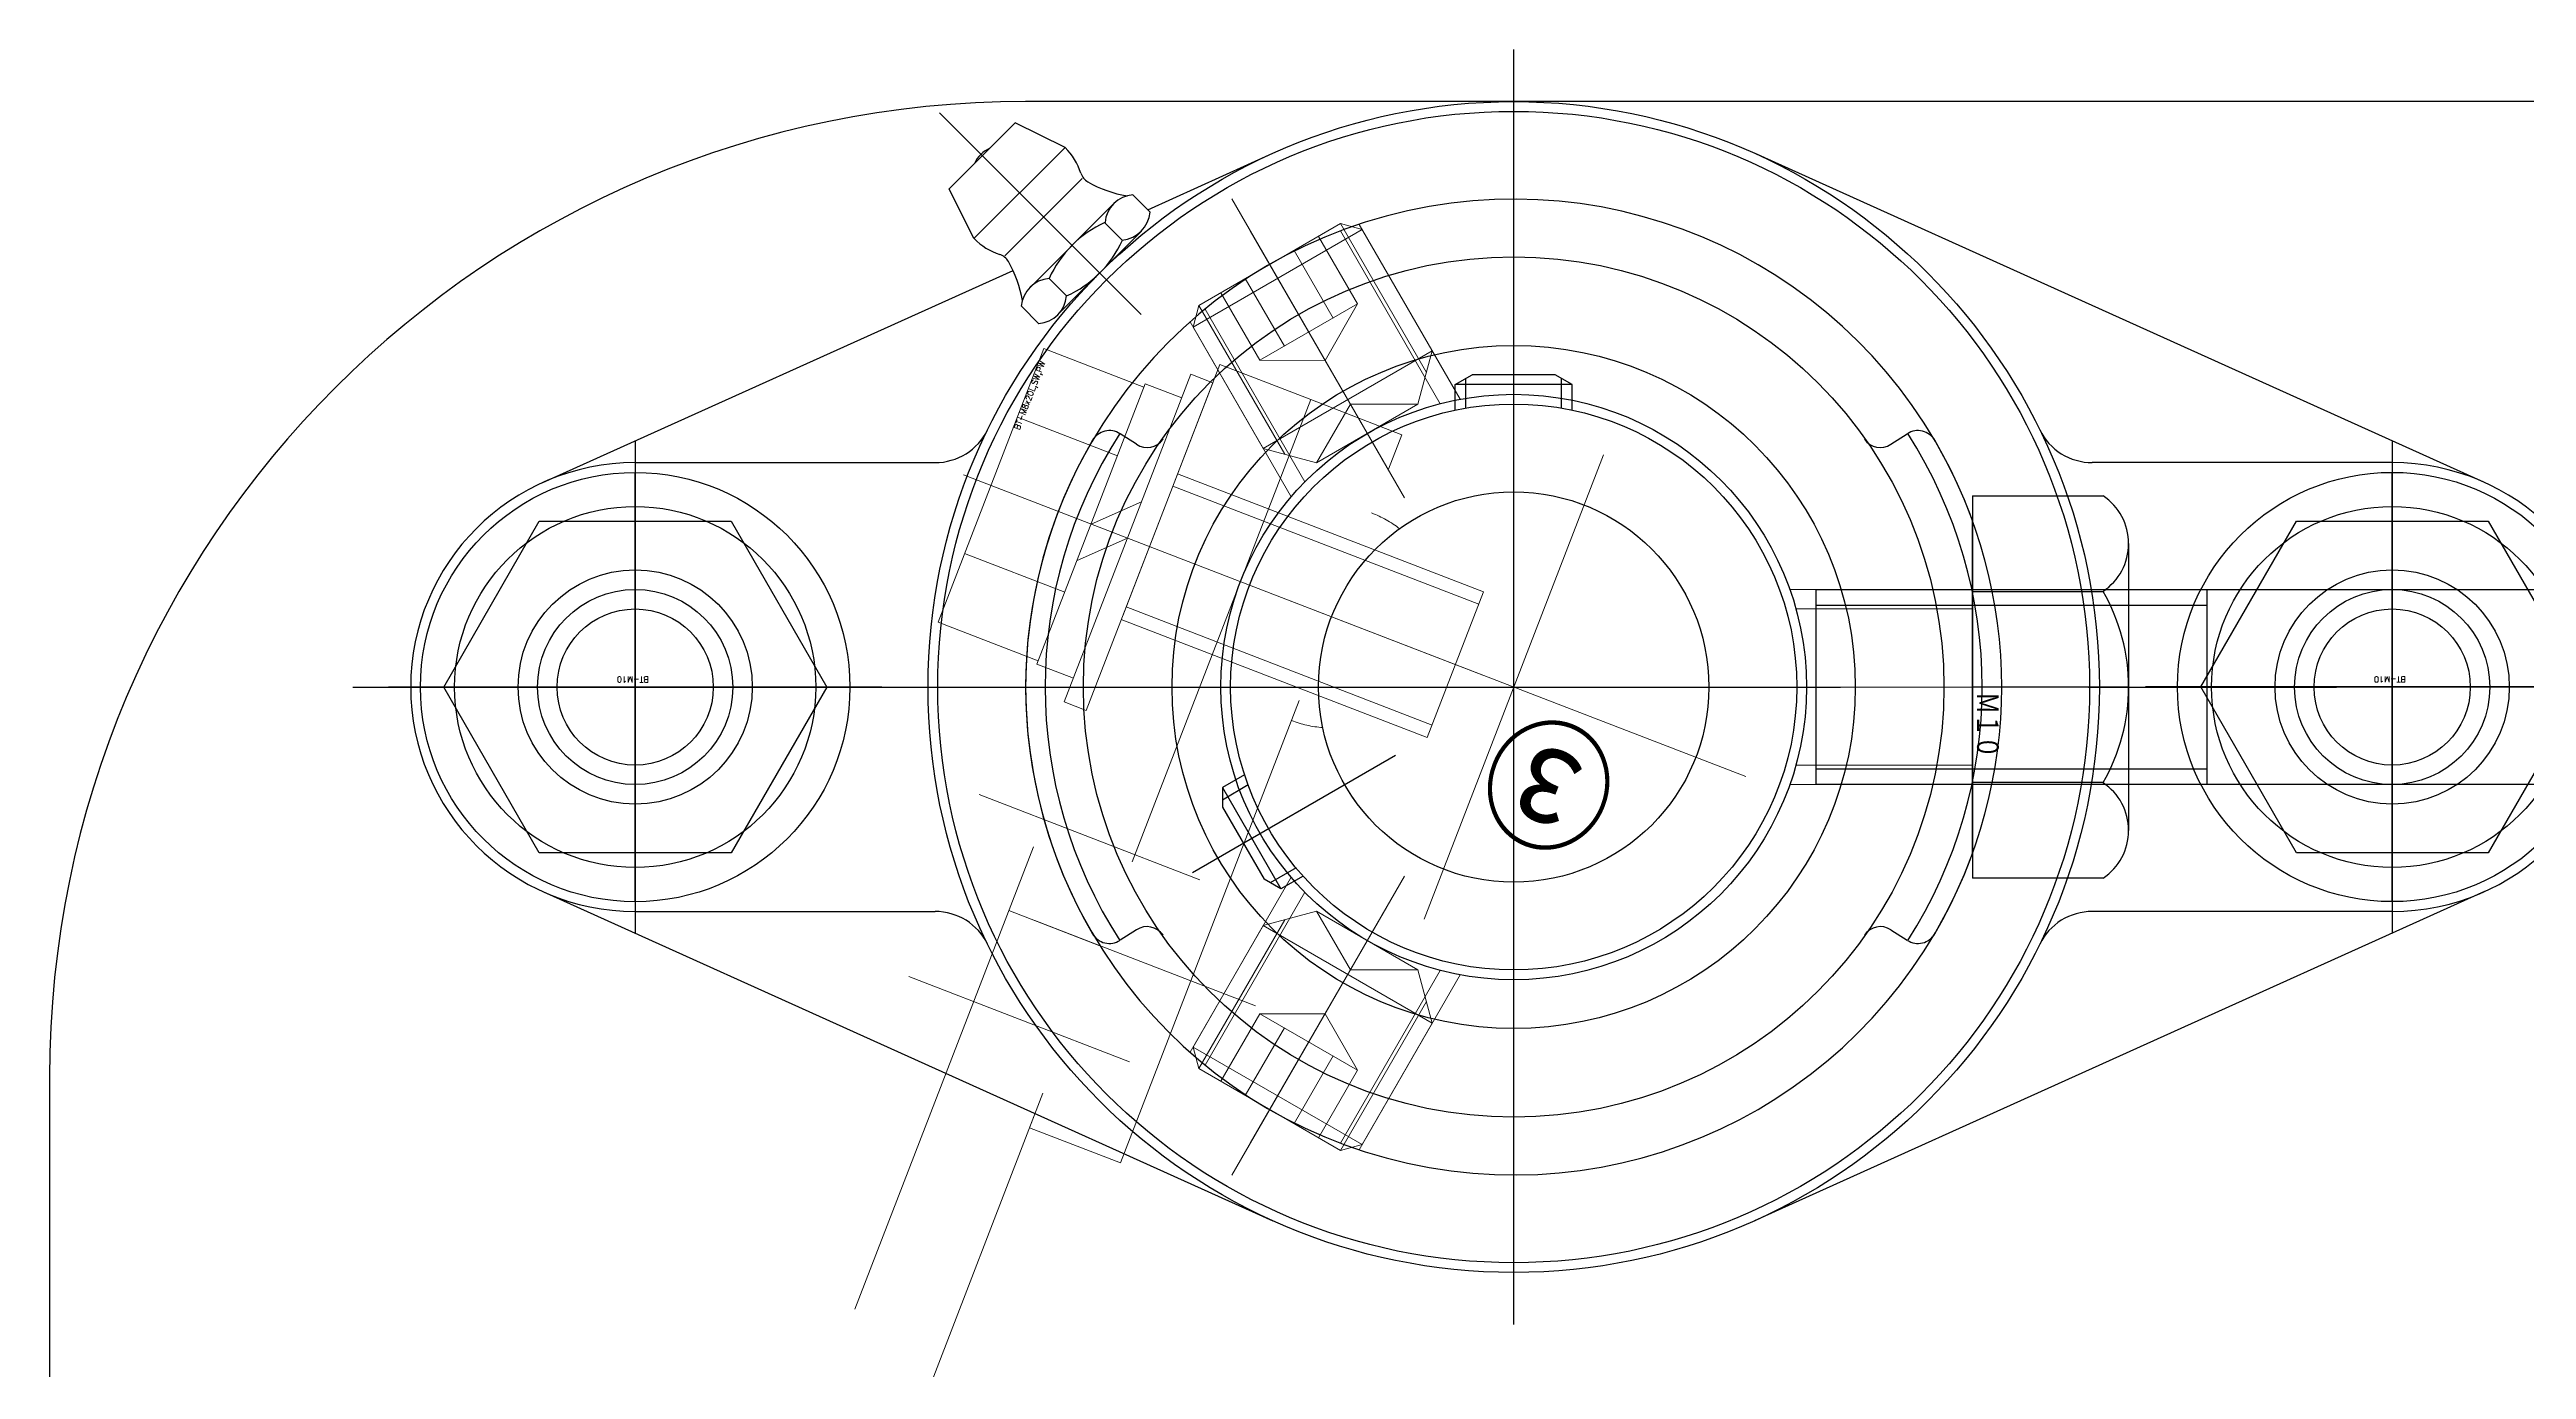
# Model space of a CAD drawing. Header units: millimetres. Extents: x -8731 to 85711, y -14522 to 31379.
# Drawn here: x 28483.4 to 28610.3, y -11854.7 to -11787.1 of the extents above; entities that cross this region are included whole.
import ezdxf

# ---------------------------------------------------------------- set-up
doc = ezdxf.new("R2010")
doc.units = ezdxf.units.MM
doc.header["$LTSCALE"] = 4
doc.linetypes.add('CENTER2', pattern=[28.575, 19.05, -3.175, 3.175, -3.175])
doc.linetypes.add('HIDDEN', pattern=[9.525, 6.35, -3.175])
doc.layers.add('04_HIDDEN', color=2, linetype='HIDDEN', lineweight=13)
doc.layers.add('05_CENTER', color=4, linetype='CENTER2', lineweight=13)
doc.layers.add('10_DRAFT', color=8, linetype='Continuous', lineweight=0, plot=False)
doc.styles.add('KANJI0', font='txt.shx', dxfattribs={"width": 0.9, "height": 30, "bigfont": 'bigfont'})
doc.styles.add('KSS_TXT', font='txt.shx', dxfattribs={"bigfont": 'extfont2.shx'})
doc.styles.add('KSS_TXT_L', font='txt.shx', dxfattribs={"height": 9, "bigfont": 'extfont2.shx'})

# ---------------------------------------------------------------- blocks, each defined once
blk = doc.blocks.new('M10Tz_1_1_1')
at = {"color": 0}
for radius in [5, 4]:
    blk.add_circle((0, 0), radius, dxfattribs=at)
at = {"layer": '05_CENTER'}
for p, q in [((0, -8.34), (0, 8.34)), ((8.34, 0), (-8.34, 0))]:
    blk.add_line(p, q, dxfattribs=at)
blk = doc.blocks.new('A$C053E2500_1_1')
at = {"color": 0}
for p, q in [((65, 150), (-35, 150)), ((115, 0), (115, 100))]:
    blk.add_line(p, q, dxfattribs=at)
blk.add_circle((85, 75), 17.5, dxfattribs=at)
blk.add_arc((65, 100), 50, 0, 90, dxfattribs=at)
at = {"layer": '05_CENTER'}
for p, q in [((85, 50.17), (85, 99.83)), ((109.83, 75), (60.17, 75))]:
    blk.add_line(p, q, dxfattribs=at)
for p in [(85, 120), (85, 30)]:
    blk.add_blockref('M10Tz_1_1_1', p)
blk = doc.blocks.new('MUCAF205Ja_1_1')
at = {"layer": '05_CENTER', "color": 0}
blk.add_line((0, 52.5), (0, -52.5), dxfattribs=at)
blk = doc.blocks.new('MUCAFL204Ja_1_1')
at = {"color": 0, "linetype": 'CENTER2'}
for p, q in [((0, -32.67), (0, 32.67)), ((-19.09, 19.09), (-29.42, 29.42)), ((-45, -11), (-45, 11)), ((45, -11), (45, 11)), ((-59.46, 0), (59.46, 0)), ((-16.45, -9.5), (-6.06, -3.5))]:
    blk.add_line(p, q, dxfattribs=at)
at = {"color": 0}
for p, q in [((-28.92, 25.53), (-25.53, 28.92)), ((-22.98, 27.65), (-25.53, 28.92)), ((-27.65, 22.98), (-22.98, 27.65)), ((-18.74, 24.46), (-12.33, 27.35)), ((49.73, 10.48), (12.33, 27.35)), ((-27.65, 22.98), (-28.92, 25.53)), ((-22.1, 26.06), (-26.06, 22.1)), ((-24.77, 20.48), (-20.48, 24.77)), ((-19.51, 25.22), (-18.62, 24.33)), ((-19.07, 23.36), (-23.36, 19.07)), ((-20.94, 23.79), (-20.05, 22.9)), ((-49.73, 10.48), (-25.64, 21.35)), ((-23.79, 20.94), (-22.9, 20.05)), ((-24.33, 18.62), (-25.22, 19.51)), ((-3, 15.5), (-2.13, 16)), ((3, 15.5), (-3, 15.5)), ((-3, 14.19), (-3, 15.5)), ((-2.45, 14.29), (-2.45, 15.82)), ((2.13, 16), (-2.13, 16)), ((3, 15.5), (2.13, 16)), ((2.45, 14.29), (2.45, 15.82)), ((3, 14.19), (3, 15.5)), ((-19.32, 12.44), (-20.16, 12.98)), ((19.32, 12.44), (20.16, 12.98)), ((-45, 11.5), (-29.64, 11.5)), ((45, 11.5), (29.64, 11.5)), ((-13.79, -4.5), (-14.92, -5.15)), ((-13.6, -5.02), (-14.92, -5.79)), ((-14.92, -5.15), (-11.92, -10.35)), ((-14.92, -5.15), (-14.92, -6.15)), ((-14.92, -6.15), (-12.79, -9.85)), ((-11.92, -10.35), (-12.79, -9.85)), ((-11.15, -9.27), (-12.47, -10.03)), ((-10.79, -9.69), (-11.92, -10.35)), ((-49.73, -10.48), (-12.33, -27.35)), ((49.73, -10.48), (12.33, -27.35)), ((-45, -11.5), (-29.64, -11.5)), ((-19.32, -12.44), (-20.16, -12.98)), ((19.32, -12.44), (20.16, -12.98)), ((45, -11.5), (29.64, -11.5))]:
    blk.add_line(p, q, dxfattribs=at)
for centre, radius in [((0, 0), 30), ((0, 0), 29.5), ((0, 0), 22.04), ((0, 0), 14.5), ((0, 0), 10), ((-45, 0), 6), ((45, 0), 6)]:
    blk.add_circle(centre, radius, dxfattribs=at)
for centre, radius, start, end in [((-26.17, 26.17), 1.59, 114.555, 155.445), ((-25.31, 25.31), 3.3, 17.9467, 45), ((-21.41, 26.58), 0.8, 197.9467, 240.2157), ((-18.83, 31.09), 6, 240.2157, 260.6802), ((-19.38, 23.67), 1.56, 94.7398, 175.2602), ((-20.18, 24.46), 1.56, 274.7398, 355.2602), ((-25.31, 25.31), 3.3, 225, 252.0533), ((-18.6, 18.6), 5.7, 114.2291, 155.7709), ((-25.24, 25.24), 5.7, 294.2291, 335.7709), ((-26.58, 21.41), 0.8, 29.7843, 72.0533), ((-31.09, 18.83), 6, 9.3198, 29.7843), ((-23.67, 19.38), 1.56, 94.7398, 175.2602), ((-24.46, 20.18), 1.56, 274.7398, 355.2602), ((-29.64, 14.5), 3, 270, 333.9348), ((0, 0), 24, 147.2368, 212.7638), ((-20.71, 12.14), 1, 57.2362, 149.6243), ((-18.78, 13.28), 1, 237.2362, 324.7443), ((18.78, 13.28), 1, 215.2557, 302.7638), ((20.71, 12.14), 1, 30.3757, 122.7638), ((0, 0), 24, 327.2362, 32.7632), ((29.64, 14.5), 3, 206.0652, 270), ((-45, 0), 11.5, 90, 270), ((0, 0), 25, 149.6243, 210.3757), ((0, 0), 25, 329.6243, 30.3757), ((45, 0), 11.5, 270, 90), ((-29.64, -14.5), 3, 26.0652, 90), ((-20.71, -12.14), 1, 210.3757, 302.7638), ((-18.78, -13.28), 1, 35.2557, 122.7638), ((18.78, -13.28), 1, 57.2362, 144.7443), ((20.71, -12.14), 1, 237.2362, 329.6243), ((29.64, -14.5), 3, 90, 153.9348)]:
    blk.add_arc(centre, radius, start, end, dxfattribs=at)
blk = doc.blocks.new('A$C491655AE_1_1_1')
at = {"color": 0, "linetype": 'CENTER2'}
for p, q in [((0, -12.64), (0, 12.64)), ((-12.64, 0), (12.64, 0))]:
    blk.add_line(p, q, dxfattribs=at)
at = {"color": 0}
for p, q in [((-9.81, 0), (-4.91, 8.5)), ((-4.91, 8.5), (4.91, 8.5)), ((4.91, 8.5), (9.81, 0)), ((-4.91, -8.5), (-9.81, 0)), ((9.81, 0), (4.91, -8.5)), ((4.91, -8.5), (-4.91, -8.5))]:
    blk.add_line(p, q, dxfattribs=at)
for radius in [11, 9.25]:
    blk.add_circle((0, 0), radius, dxfattribs=at)
at = {"layer": '10_DRAFT', "style": 'KSS_TXT_L'}
blk.add_text('BT-M10', height=0.3, dxfattribs=at).set_placement((-0.7, -0.54))
blk = doc.blocks.new('A$C4AA26FCC_1_1')
at = {"color": 4, "rotation": 201.111741247059}
blk.add_blockref('MUCAFL204Ja_1_1', (0, 0), dxfattribs=at)
at = {"rotation": 21.11174124705905}
for p in [(41.98, 16.21), (-41.98, -16.21)]:
    blk.add_blockref('A$C491655AE_1_1_1', p, dxfattribs=at)
blk = doc.blocks.new('A$C435F0BD9_1_1_1')
at = {"color": 0, "linetype": 'CENTER2'}
blk.add_line((0, -18.3), (0, 10.2), dxfattribs=at)
at = {"color": 0}
for p, q in [((-7.51, 8.7), (7.51, 8.7)), ((-7.51, 3.2), (-7.51, 8.7)), ((-3.75, 3.2), (-3.75, 8.7)), ((3.75, 3.2), (3.75, 8.7)), ((7.51, 3.2), (7.51, 8.7)), ((-7.7, 3.2), (-7.7, 1.2)), ((7.7, 3.2), (-7.7, 3.2)), ((0, 1.2), (-2, 3.2)), ((0, 3.2), (2, 1.2)), ((7.7, 1.2), (7.7, 3.2)), ((-9, 1.2), (9, 1.2)), ((-9, 1.2), (-9, 0)), ((9, 0), (9, 1.2)), ((-9, 0), (9, 0))]:
    blk.add_line(p, q, dxfattribs=at)
at = {"color": 0, "linetype": 'HIDDEN'}
for p, q in [((-4, -16.8), (-4, 0)), ((-3.32, -16.8), (-3.32, 0)), ((3.32, -16.8), (3.32, 0)), ((4, -16.8), (4, 0)), ((-4, -16.8), (4, -16.8))]:
    blk.add_line(p, q, dxfattribs=at)
at = {"layer": '10_DRAFT', "style": 'KSS_TXT_L'}
blk.add_text('BT-M8x20L,SW,PW', height=0.3, dxfattribs=at).set_placement((3.15, 8.36))
blk = doc.blocks.new('A$C34194A00_1_1')
at = {"color": 0}
blk.add_lwpolyline([(10, -10), (15, -10), (15, 30), (10, 30)], close=True, dxfattribs=at)
blk.add_circle((0, 0), 10, dxfattribs=at)
at = {"color": 3}
for start, end in [(90, 106.5531), (253.4469, 270)]:
    blk.add_arc((10, 0), 5.7, start, end, dxfattribs=at)
at = {"layer": '05_CENTER'}
for p, q in [((18.57, 20), (6.45, 20)), ((0, -12.75), (0, 12.75)), ((12.75, 0), (-12.75, 0))]:
    blk.add_line(p, q, dxfattribs=at)
at = {"layer": '10_DRAFT', "style": 'KSS_TXT'}
blk.add_text('③', height=6, dxfattribs=at).set_placement((-6.78, 0.73))
blk = doc.blocks.new('A$C6EE5622C_1_1')
at = {"color": 0}
blk.add_lwpolyline([(0, -10), (0, 85), (-5, 80), (-5, -10)], close=True, dxfattribs=at)
at = {"layer": '05_CENTER'}
for p, q in [((-8.56, 25), (3.56, 25)), ((-8.56, 15), (3.56, 15))]:
    blk.add_line(p, q, dxfattribs=at)
at = {"layer": '10_DRAFT'}
blk.add_line((-5, 20), (0, 20), dxfattribs=at)
blk = doc.blocks.new('M10Nu_1_1_1')
at = {"color": 0}
for p, q in [((-7.35, 8), (7.35, 8)), ((-9.8, 0), (-9.8, 6.69)), ((-4.9, 0), (-4.9, 6.69)), ((4.9, 6.69), (4.9, 0)), ((9.8, 6.69), (9.8, 0)), ((-9.8, 0), (9.8, 0))]:
    blk.add_line(p, q, dxfattribs=at)
at = {"color": 0, "linetype": 'CENTER2'}
blk.add_line((0, 8), (0, 0), dxfattribs=at)
at = {"color": 0}
for centre, radius, start, end in [((-7.35, 5.06), 2.94, 33.626, 146.374), ((0, -1.8), 9.8, 60, 120), ((7.35, 5.06), 2.94, 33.626, 146.374)]:
    blk.add_arc(centre, radius, start, end, dxfattribs=at)
at = {"layer": '10_DRAFT', "style": 'KANJI0', "width": 0.82}
blk.add_text('Ｍ１０', height=1.25, dxfattribs=at).set_placement((0.26, 0.12))
blk = doc.blocks.new('A$C20721D5E_1_1_1')
at = {"color": 0, "linetype": 'HIDDEN'}
for p, q in [((-20, -5), (-20, 5)), ((0, 4.19), (-20, 4.19)), ((0, -4.19), (-20, -4.19))]:
    blk.add_line(p, q, dxfattribs=at)
at = {"color": 0}
blk.add_lwpolyline([(0, -5), (-174, -5), (-175, -4), (-175, 4), (-174, 5), (0, 5)], close=True, dxfattribs=at)
at = {"layer": '05_CENTER'}
blk.add_line((-177.27, 0), (2.62, 0), dxfattribs=at)
blk = doc.blocks.new('A$C61520A35_1_1_1')
at = {"color": 0}
blk.add_line((-23.5, 8.53), (-23.5, -8.53), dxfattribs=at)
blk.add_circle((0, 0), 15, dxfattribs=at)
blk.add_arc((0, 0), 25, 199.9484, 160.0516, dxfattribs=at)
at = {"layer": '04_HIDDEN'}
for p, q in [((7.92, 23.71), (2.74, 14.75)), ((8.87, 23.37), (3.76, 14.52)), ((15.8, 19.37), (10.69, 10.52)), ((16.58, 18.71), (11.4, 9.75)), ((-23.5, 5), (-14.14, 5)), ((-23.5, 4), (-14.46, 4)), ((-23.5, -4), (-14.46, -4)), ((-23.5, -5), (-14.14, -5)), ((16.58, -18.71), (11.4, -9.75)), ((15.8, -19.37), (10.69, -10.52)), ((7.92, -23.71), (2.74, -14.75)), ((8.87, -23.37), (3.76, -14.52))]:
    blk.add_line(p, q, dxfattribs=at)
at = {"layer": '05_CENTER'}
for p, q in [((0, 29.39), (0, -29.39)), ((5.59, 9.69), (14.44, 25.01)), ((-29.39, 0), (29.39, 0)), ((5.59, -9.69), (14.44, -25.01))]:
    blk.add_line(p, q, dxfattribs=at)
blk = doc.blocks.new('MSSU10-12a_1_1_1')
at = {"color": 0}
for p, q in [((-10, 4.19), (-9.19, 5)), ((-10, 4.19), (-10, -4.19)), ((-10, 4.19), (-1.19, 4.19)), ((-9.19, 5), (-2, 5)), ((-9.19, 5), (-9.19, -5)), ((0, 3), (-2, 5)), ((-2, 5), (-2, -5)), ((0, -3), (0, 3)), ((0, -3), (-2, -5)), ((-10, -4.19), (-1.19, -4.19)), ((-10, -4.19), (-9.19, -5)), ((-9.19, -5), (-2, -5))]:
    blk.add_line(p, q, dxfattribs=at)
at = {"layer": '04_HIDDEN', "color": 0}
for p, q in [((-6, 2.89), (-10, 2.89)), ((-6, 2.89), (-6, -2.89)), ((-4.33, 0), (-6, 2.89)), ((0, 3), (-1.73, 0)), ((-10, 1.44), (-6, 1.44)), ((-4.33, 0), (-6, -2.89)), ((0, -3), (-1.73, 0)), ((-10, -1.44), (-6, -1.44)), ((-10, -2.89), (-6, -2.89))]:
    blk.add_line(p, q, dxfattribs=at)
at = {"layer": '05_CENTER', "color": 0}
blk.add_line((2, 0), (-12, 0), dxfattribs=at)
blk = doc.blocks.new('A$C5CDF3BFA_1_1_1')
for name, p in [('A$C61520A35_1_1_1', (0, 0)), ('A$C20721D5E_1_1_1', (-15.5, 0))]:
    blk.add_blockref(name, p)
at = {"rotation": 90}
blk.add_blockref('M10Nu_1_1_1', (-23.5, 0), dxfattribs=at)
at = {"layer": '04_HIDDEN', "color": 4, "rotation": 239.9999999980393}
blk.add_blockref('MSSU10-12a_1_1_1', (7.5, 12.99), dxfattribs=at)
at = {"layer": '04_HIDDEN', "color": 4, "xscale": -0.9999999999999999, "rotation": 299.9999999980334}
blk.add_blockref('MSSU10-12a_1_1_1', (7.5, -12.99), dxfattribs=at)
blk = doc.blocks.new('A$C770537CB_1_1')
blk.add_blockref('A$C5CDF3BFA_1_1_1', (0, 0))
at = {"layer": '04_HIDDEN', "xscale": -0.9999999999999992, "rotation": 338.8882587529365}
blk.add_blockref('A$C6EE5622C_1_1', (13.99, -5.4), dxfattribs=at)
at = {"layer": '04_HIDDEN'}
for name, p, rotation in [('A$C34194A00_1_1', (0, 0), 338.8882587529365), ('A$C435F0BD9_1_1_1', (18.66, -7.2), 248.8882587529365)]:
    blk.add_blockref(name, p, dxfattribs=dict(at, rotation=rotation))

msp = doc.modelspace()

# ---------------------------------------------------------------- block references
for name, p, rotation in [('A$C4AA26FCC_1_1', (28558.44255, -11819.7187), 158.888258752941), ('A$C053E2500_1_1', (28633.44255, -11904.7187), 89.99999999999999), ('A$C770537CB_1_1', (28558.44255, -11819.7187), 180)]:
    msp.add_blockref(name, p, dxfattribs=dict(rotation=rotation))
at = {"color": 4, "rotation": 180}
msp.add_blockref('MUCAF205Ja_1_1', (28538.44255, -11904.7187), dxfattribs=at)

doc.saveas('drawing.dxf')
